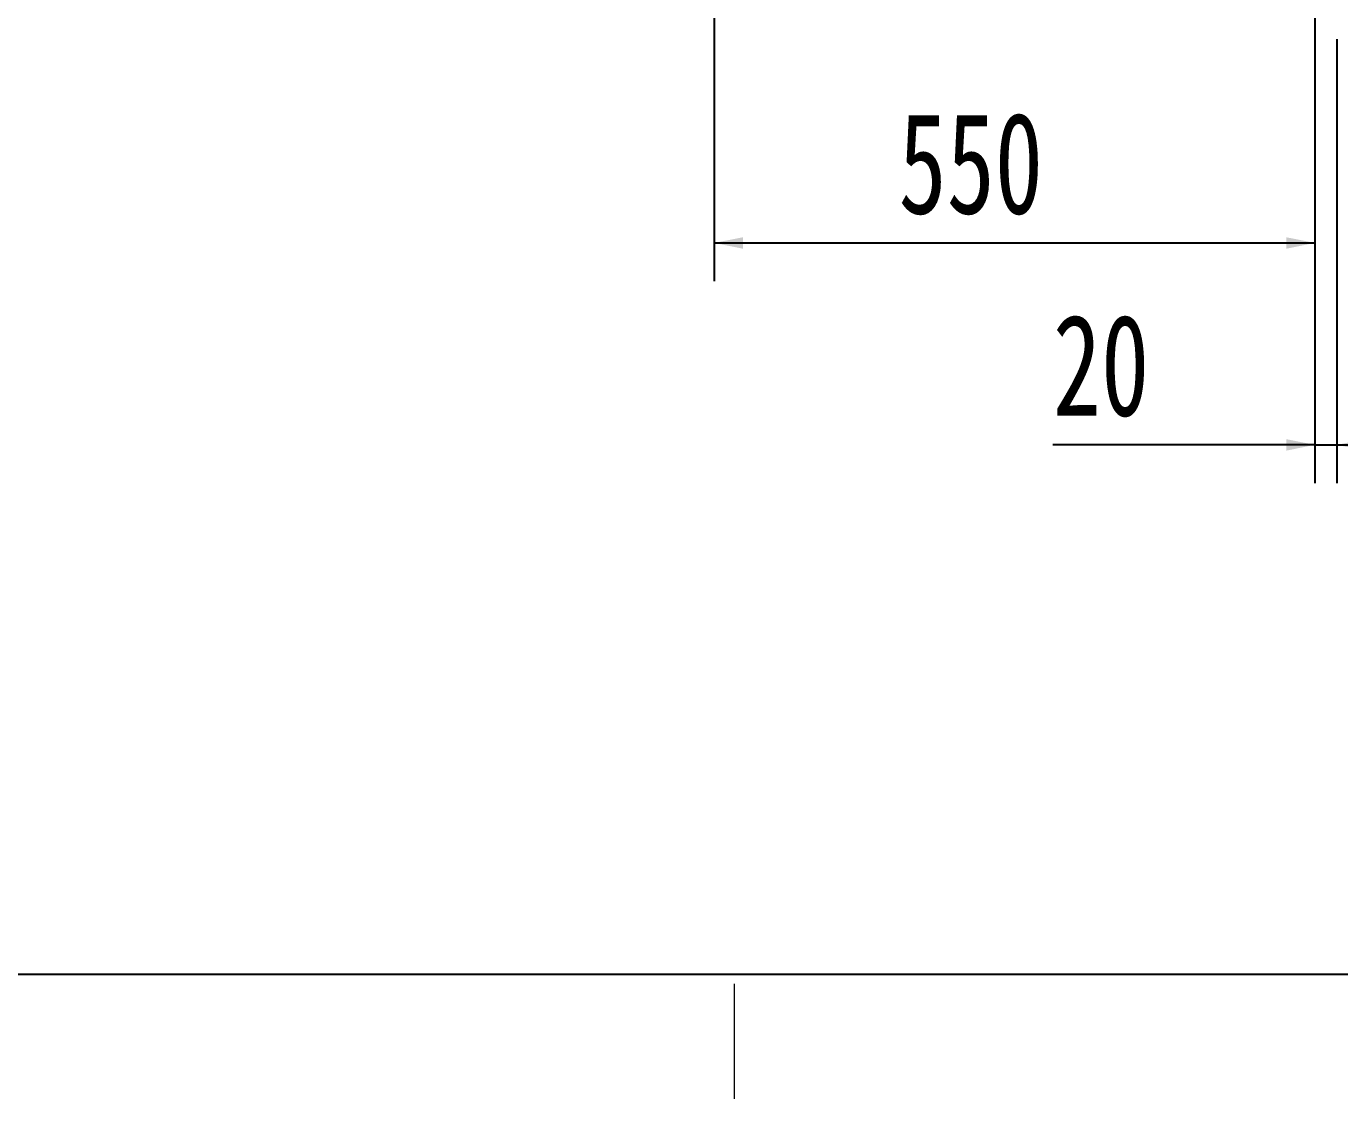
# Model space of a CAD drawing. Header units: millimetres. Extents: x 169 to 14583, y -399 to 10804.
# Drawn here: x 5301 to 6504, y 72 to 1053 of the extents above; entities that cross this region are included whole.
import ezdxf

# ---------------------------------------------------------------- set-up
doc = ezdxf.new("R2010")
doc.units = ezdxf.units.MM
doc.header["$LTSCALE"] = 35
doc.layers.add('1', color=70, linetype='Continuous')
doc.styles.add('SLDTEXTSTYLE2', font='TXT', dxfattribs={"width": 0.7})
doc.dimstyles.new('SLDDIMSTYLE3', dxfattribs={"dimtxt": 105.988363, "dimasz": 26.25, "dimexe": 0, "dimexo": 0.0625, "dimgap": 26.497091, "dimtad": 1, "dimrnd": 1e-09, "dimzin": 12, "dimdsep": 46, "dimtxsty": 'SLDTEXTSTYLE2', "dimsah": 1, "dimcen": 0.09, "dimadec": 0, "dimazin": 3, "dimtfac": 1, "dimtdec": 3, "dimtofl": 0, "dimtmove": 0, "dimatfit": 3, "dimfxl": 0, "dimfrac": 2, "dimtolj": 1, "dimtzin": 12, "dimarcsym": 0})
doc.dimstyles.new('SLDDIMSTYLE4', dxfattribs={"dimtxt": 105.988363, "dimasz": 26.25, "dimexe": 0, "dimexo": 0.0625, "dimgap": 26.497091, "dimtad": 1, "dimrnd": 1e-09, "dimzin": 12, "dimdsep": 46, "dimtxsty": 'SLDTEXTSTYLE2', "dimsah": 1, "dimcen": 0.09, "dimadec": 0, "dimazin": 3, "dimtfac": 1, "dimtdec": 3, "dimtmove": 0, "dimatfit": 0, "dimfxl": 0, "dimfrac": 2, "dimtolj": 1, "dimtzin": 12, "dimarcsym": 0})

# ---------------------------------------------------------------- blocks, each defined once
blk = doc.blocks.new('블록12')
blk.add_line((279.9, 185.5), (14454.9, 185.5))
at = {"color": 9, "linetype": 'Continuous', "lineweight": 18}
blk.add_line((5949.9, 71.6), (5949.9, 176.6), dxfattribs=at)
blk = doc.blocks.new('_D_10')
at = {"layer": '1'}
for p, q in [((5931.3, 1394.8), (5931.3, 819.8)), ((6481.3, 1394.8), (6481.3, 819.8)), ((5931.3, 854.8), (6481.3, 854.8))]:
    blk.add_line(p, q, dxfattribs=at)
for points in [[(5931.3, 854.8), (5957.5, 849.5), (5957.5, 860)], [(6481.3, 854.8), (6455, 860), (6455, 849.5)]]:
    blk.add_solid(points, dxfattribs=at)
at = {"layer": '1', "insert": (6100, 974.2), "char_height": 92.6, "attachment_point": 1, "style": 'SLDTEXTSTYLE2'}
blk.add_mtext('550', dxfattribs=at)
blk = doc.blocks.new('_D_20')
at = {"layer": '1'}
for p, q in [((6481.3, 1394.8), (6481.3, 635)), ((6501.3, 1041.2), (6501.3, 635)), ((6481.3, 670), (6241.4, 670)), ((6481.3, 670), (6501.3, 670)), ((6501.3, 670), (6641.3, 670))]:
    blk.add_line(p, q, dxfattribs=at)
for points in [[(6481.3, 670), (6455, 675.2), (6455, 664.7)], [(6501.3, 670), (6527.5, 664.7), (6527.5, 675.2)]]:
    blk.add_solid(points, dxfattribs=at)
at = {"layer": '1', "insert": (6241.4, 789.3), "char_height": 92.6, "attachment_point": 1, "style": 'SLDTEXTSTYLE2'}
blk.add_mtext('20', dxfattribs=at)

msp = doc.modelspace()

# ---------------------------------------------------------------- block references
at = {"color": 7, "linetype": 'Continuous'}
msp.add_blockref('블록12', (0, 0), dxfattribs=at)

# ---------------------------------------------------------------- dimensions: what is measured, and where the dimension line sits
at = {"layer": '1'}
dim = msp.add_linear_dim(base=(6481.279, 854.779), p1=(5931.279, 1429.779), p2=(6481.279, 1429.779), angle=0, dimstyle='SLDDIMSTYLE3', dxfattribs=at)
dim.commit()
dim.dimension.update_dxf_attribs({"geometry": '_D_10', "text_midpoint": (6206.279, 854.779), "dimtype": 160})
dim = msp.add_linear_dim(base=(6501.279, 669.97), p1=(6481.279, 1429.779), p2=(6501.279, 1076.159), dimstyle='SLDDIMSTYLE4', dxfattribs=at)
dim.commit()
dim.dimension.update_dxf_attribs({"geometry": '_D_20', "text_midpoint": (6312.243, 669.97), "dimtype": 160})

doc.saveas('drawing.dxf')
